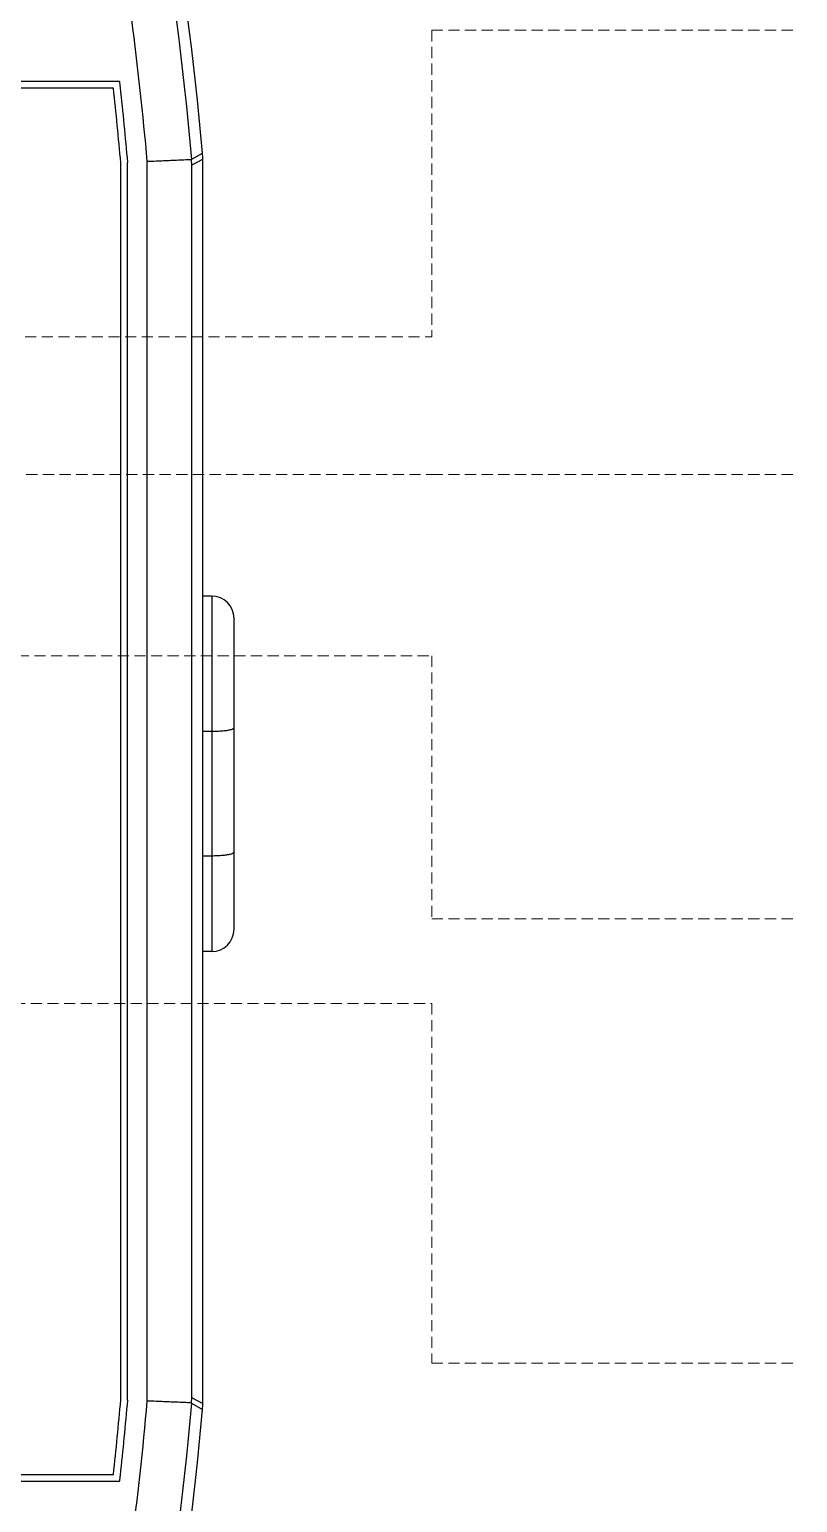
# Model space of a CAD drawing. Header units: millimetres. Extents: x 107 to 2900, y 85 to 3996.
# Drawn here: x 1468.83 to 1486.12, y 3289.82 to 3322.97 of the extents above; entities that cross this region are included whole.
import ezdxf

# ---------------------------------------------------------------- set-up
doc = ezdxf.new("R2010")
doc.units = ezdxf.units.MM
doc.linetypes.add('DASHED2', pattern=[0.375, 0.25, -0.125])

# ---------------------------------------------------------------- blocks, each defined once
blk = doc.blocks.new('viprtm')
at = {"color": 1, "linetype": 'DASHED2', "lineweight": 5}
for p, q in [((1757.596, 929.124), (1765.831, 929.124)), ((1698.948, 922.222), (1757.596, 922.222)), ((1740.222, 919.124), (1757.596, 919.124)), ((1757.596, 919.124), (1765.831, 919.124)), ((1665.029, 915.047), (1757.596, 915.047)), ((1757.596, 909.124), (1765.831, 909.124)), ((1724.948, 907.222), (1757.596, 907.222)), ((1757.596, 899.124), (1765.831, 899.124))]:
    blk.add_line(p, q, dxfattribs=at)
at = {"color": 1, "linetype": 'DASHED2', "lineweight": 18}
for p, q in [((1757.596, 929.124), (1757.596, 922.222)), ((1757.596, 915.047), (1757.596, 909.124)), ((1757.596, 907.222), (1757.596, 899.124))]:
    blk.add_line(p, q, dxfattribs=at)
at = {"color": 7, "linetype": 'Continuous'}
for p, q in [((1750.567, 927.972), (1644.33, 927.972)), ((1750.433, 927.822), (1644.464, 927.822)), ((1752.186, 926.22), (1752.437, 926.357)), ((1750.598, 898.301), (1750.598, 926.143)), ((1750.748, 898.295), (1750.748, 926.15)), ((1751.187, 926.168), (1751.187, 898.276)), ((1752.186, 926.22), (1752.187, 926.086)), ((1752.187, 926.086), (1752.448, 926.222)), ((1752.187, 926.086), (1752.187, 898.358)), ((1752.448, 898.222), (1752.448, 926.222)), ((1752.648, 916.392), (1752.448, 916.392)), ((1752.648, 916.392), (1752.648, 908.392)), ((1753.148, 908.892), (1753.148, 915.892)), ((1752.648, 913.341), (1752.448, 913.341)), ((1752.648, 910.541), (1752.448, 910.541)), ((1752.648, 908.392), (1752.448, 908.392)), ((1752.187, 898.358), (1752.186, 898.225)), ((1752.187, 898.358), (1752.448, 898.222)), ((1752.187, 898.225), (1752.437, 898.088)), ((1644.33, 896.472), (1750.567, 896.472)), ((1644.464, 896.622), (1750.433, 896.622))]:
    blk.add_line(p, q, dxfattribs=at)
for centre, start, end in [((1752.648, 915.892), 0, 90), ((1752.648, 908.892), 270, 360)]:
    blk.add_arc(centre, 0.5, start, end, dxfattribs=at)
at = {"linetype": 'Continuous'}
for points, start_tangent, end_tangent in [([(1752.437, 926.357), (1750.156, 938.99)], (-0.086706, 0.996234), (-0.267145, 0.963656)), ([(1749.958, 938.726), (1752.187, 926.22)], (0.264363, -0.964423), (0.085068, -0.996375)), ([(1748.994, 938.462), (1750.339, 932.534), (1751.187, 926.168)], (0.26453, -0.964378), (0.085611, -0.996329))]:
    blk.add_spline(points, degree=3, dxfattribs=dict(at, start_tangent=start_tangent, end_tangent=end_tangent))
at = {"color": 7, "linetype": 'Continuous'}
for points, start_tangent, end_tangent in [([(1750.567, 927.972), (1750.582, 927.839)], (0.112572, -0.993644), (0.110611, -0.993864)), ([(1750.598, 926.143), (1750.433, 927.822)], (-0.085921, 0.996302), (-0.110617, 0.993863)), ([(1750.582, 927.839), (1750.748, 926.15)], (0.110611, -0.993864), (0.085827, -0.99631)), ([(1752.448, 926.222), (1752.443, 926.29), (1752.437, 926.357)], (-0.084783, 0.996399), (-0.086706, 0.996234)), ([(1752.187, 926.211), (1751.853, 926.196), (1751.52, 926.182), (1751.187, 926.168)], (-0.999098, -0.042464), (-0.999085, -0.042778)), ([(1753.148, 913.428), (1753.131, 913.405), (1753.081, 913.384), (1753.002, 913.366), (1752.898, 913.353), (1752.778, 913.344), (1752.648, 913.341)], (0, -1), (-1, 0)), ([(1753.148, 910.628), (1753.131, 910.605), (1753.081, 910.584), (1753.002, 910.566), (1752.898, 910.553), (1752.778, 910.544), (1752.648, 910.541)], (0, -1), (-1, 0)), ([(1751.187, 898.276), (1750.317, 891.788), (1748.994, 885.983)], (-0.085604, -0.996329), (-0.264494, -0.964387)), ([(1752.187, 898.225), (1749.958, 885.719)], (-0.085068, -0.996375), (-0.264363, -0.964423)), ([(1750.433, 896.622), (1750.598, 898.301)], (0.110617, 0.993863), (0.085921, 0.996302)), ([(1750.748, 898.295), (1750.582, 896.606)], (-0.085827, -0.99631), (-0.110611, -0.993864)), ([(1752.187, 898.234), (1751.853, 898.248), (1751.52, 898.262), (1751.187, 898.276)], (-0.999098, 0.04246), (-0.999085, 0.042774)), ([(1752.437, 898.088), (1752.443, 898.155), (1752.448, 898.222)], (0.086706, 0.996234), (0.084783, 0.996399)), ([(1750.156, 885.455), (1752.437, 898.088)], (0.267145, 0.963656), (0.086706, 0.996234)), ([(1750.582, 896.606), (1750.567, 896.472)], (-0.110611, -0.993864), (-0.112572, -0.993644))]:
    blk.add_spline(points, degree=3, dxfattribs=dict(at, start_tangent=start_tangent, end_tangent=end_tangent))

msp = doc.modelspace()

# ---------------------------------------------------------------- block references
msp.add_blockref('viprtm', (-279.713, 2393.831))

doc.saveas('drawing.dxf')
